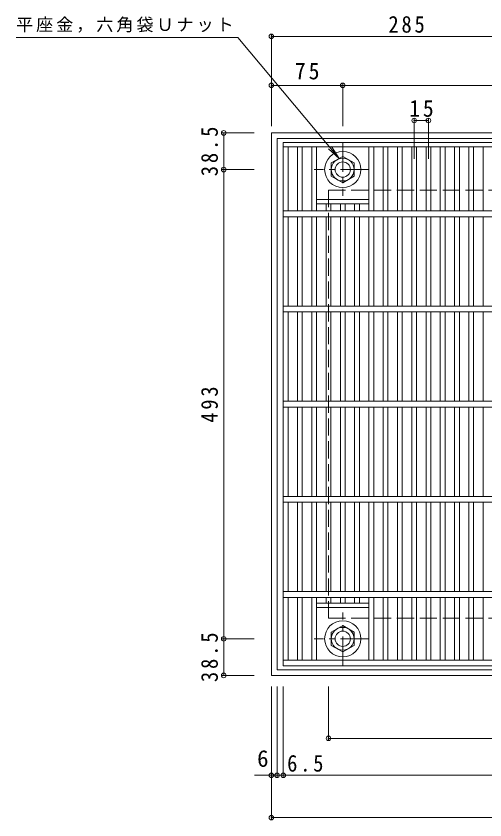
# Model space of a CAD drawing. Units: millimetres at full size, sheet at 1:6. Extents: x -966 to 940, y -829 to 753.
# Drawn here: x -966 to -473, y -221 to 623 of the extents above; entities that cross this region are included whole.
import ezdxf
from ezdxf.enums import TextEntityAlignment as Align

# ---------------------------------------------------------------- set-up
doc = ezdxf.new("R2010")
doc.units = ezdxf.units.MM
doc.header["$LTSCALE"] = 6
doc.header["$PDMODE"] = 32
doc.header["$PDSIZE"] = 4.8
doc.linetypes.add('CHAIN1', pattern=[8, 5, -1, 1, -1])
doc.linetypes.add('DASHED3', pattern=[4, 3, -1])
for name, color, linetype, lineweight in [('E-1', 2, 'Continuous', 9), ('E-2', 3, 'Continuous', 9), ('E-4', 7, 'Continuous', 9), ('E-5', 7, 'Continuous', 9)]:
    doc.layers.add(name, color=color, linetype=linetype, lineweight=lineweight)
doc.styles.add('ＭＳ ゴシック', font='')
doc.styles.get('ＭＳ ゴシック').set_extended_font_data('MS Gothic')

msp = doc.modelspace()

# ---------------------------------------------------------------- linework, layer by layer
at = {"layer": 'E-1'}
for p, q in [((-697.645, 500.386), (-697.645, -69.614)), ((-697.645, 500.386), (-127.645, 500.386)), ((-691.645, 494.386), (-691.645, -63.614)), ((-691.645, 494.386), (-133.645, 494.386)), ((-622.645, 475.742), (-634.645, 468.814)), ((-610.645, 468.814), (-622.645, 475.742)), ((-634.645, 468.814), (-634.645, 454.957)), ((-610.645, 454.957), (-610.645, 468.814)), ((-634.645, 454.957), (-622.645, 448.029)), ((-622.645, 448.029), (-610.645, 454.957)), ((-634.645, -24.185), (-622.645, -17.257)), ((-634.645, -38.041), (-634.645, -24.185)), ((-622.645, -17.257), (-610.645, -24.185)), ((-610.645, -24.185), (-610.645, -38.041)), ((-622.645, -44.97), (-634.645, -38.041)), ((-610.645, -38.041), (-622.645, -44.97)), ((-691.645, -63.614), (-133.645, -63.614)), ((-697.645, -69.614), (-127.645, -69.614))]:
    msp.add_line(p, q, dxfattribs=at)
at = {"layer": 'E-1', "linetype": 'CHAIN1'}
for p, q in [((-622.645, 489.523), (-622.645, 434.249)), ((-595.008, 461.886), (-652.782, 461.886)), ((-622.645, -58.751), (-622.645, -3.477)), ((-595.008, -31.114), (-652.782, -31.114))]:
    msp.add_line(p, q, dxfattribs=at)
at = {"layer": 'E-1', "linetype": 'DASHED3'}
for p, q in [((-637.645, 440.387), (-637.645, -9.615)), ((-637.645, 440.387), (-187.645, 440.387)), ((-637.645, -9.615), (-187.645, -9.615))]:
    msp.add_line(p, q, dxfattribs=at)
at = {"layer": 'E-1'}
for centre, radius in [((-622.645, 461.886), 19), ((-622.645, 461.886), 12), ((-622.645, 461.886), 8), ((-622.645, -31.114), 19), ((-622.645, -31.114), 12), ((-622.645, -31.114), 8)]:
    msp.add_circle(centre, radius, dxfattribs=at)
at = {"layer": 'E-2'}
for p, q in [((-685.145, 490.386), (-685.145, -59.614)), ((-685.145, 490.386), (-140.145, 490.386)), ((-685.145, 485.886), (-140.145, 485.886)), ((-680.145, 418.386), (-680.145, 485.886)), ((-670.145, 418.386), (-670.145, 485.886)), ((-665.145, 418.386), (-665.145, 485.886)), ((-655.145, 418.386), (-655.145, 485.886)), ((-650.145, 418.386), (-650.145, 485.886)), ((-595.145, 418.386), (-595.145, 485.886)), ((-590.145, 418.386), (-590.145, 485.886)), ((-580.145, 418.386), (-580.145, 485.886)), ((-575.145, 418.386), (-575.145, 485.886)), ((-565.145, 418.386), (-565.145, 485.886)), ((-560.145, 418.386), (-560.145, 485.886)), ((-550.145, 418.386), (-550.145, 485.886)), ((-545.145, 418.386), (-545.145, 485.886)), ((-535.145, 418.386), (-535.145, 485.886)), ((-530.145, 418.386), (-530.145, 485.886)), ((-520.145, 418.386), (-520.145, 485.886)), ((-515.145, 418.386), (-515.145, 485.886)), ((-505.145, 418.386), (-505.145, 485.886)), ((-500.145, 418.386), (-500.145, 485.886)), ((-490.145, 418.386), (-490.145, 485.886)), ((-485.145, 418.386), (-485.145, 485.886)), ((-475.145, 418.386), (-475.145, 485.886)), ((-650.145, 430.386), (-595.145, 430.386)), ((-650.145, 425.886), (-595.145, 425.886)), ((-640.145, 418.386), (-640.145, 425.886)), ((-635.145, 418.386), (-635.145, 425.886)), ((-625.145, 418.386), (-625.145, 425.886)), ((-620.145, 418.386), (-620.145, 425.886)), ((-610.145, 418.386), (-610.145, 425.886)), ((-605.145, 418.386), (-605.145, 425.886)), ((-140.145, 418.386), (-685.145, 418.386)), ((-140.145, 412.386), (-685.145, 412.386)), ((-680.145, 318.386), (-680.145, 412.386)), ((-670.145, 318.386), (-670.145, 412.386)), ((-665.145, 318.386), (-665.145, 412.386)), ((-655.145, 318.386), (-655.145, 412.386)), ((-650.145, 318.386), (-650.145, 412.386)), ((-640.145, 318.386), (-640.145, 412.386)), ((-635.145, 318.386), (-635.145, 412.386)), ((-625.145, 318.386), (-625.145, 412.386)), ((-620.145, 318.386), (-620.145, 412.386)), ((-610.145, 318.386), (-610.145, 412.386)), ((-605.145, 318.386), (-605.145, 412.386)), ((-595.145, 318.386), (-595.145, 412.386)), ((-590.145, 318.386), (-590.145, 412.386)), ((-580.145, 318.386), (-580.145, 412.386)), ((-575.145, 318.386), (-575.145, 412.386)), ((-565.145, 318.386), (-565.145, 412.386)), ((-560.145, 318.386), (-560.145, 412.386)), ((-550.145, 318.386), (-550.145, 412.386)), ((-545.145, 318.386), (-545.145, 412.386)), ((-535.145, 318.386), (-535.145, 412.386)), ((-530.145, 318.386), (-530.145, 412.386)), ((-520.145, 318.386), (-520.145, 412.386)), ((-515.145, 318.386), (-515.145, 412.386)), ((-505.145, 318.386), (-505.145, 412.386)), ((-500.145, 318.386), (-500.145, 412.386)), ((-490.145, 318.386), (-490.145, 412.386)), ((-485.145, 318.386), (-485.145, 412.386)), ((-475.145, 318.386), (-475.145, 412.386)), ((-140.145, 318.386), (-685.145, 318.386)), ((-140.145, 312.386), (-685.145, 312.386)), ((-680.145, 218.386), (-680.145, 312.386)), ((-670.145, 218.386), (-670.145, 312.386)), ((-665.145, 218.386), (-665.145, 312.386)), ((-655.145, 218.386), (-655.145, 312.386)), ((-650.145, 218.386), (-650.145, 312.386)), ((-640.145, 218.386), (-640.145, 312.386)), ((-635.145, 218.386), (-635.145, 312.386)), ((-625.145, 218.386), (-625.145, 312.386)), ((-620.145, 218.386), (-620.145, 312.386)), ((-610.145, 218.386), (-610.145, 312.386)), ((-605.145, 218.386), (-605.145, 312.386)), ((-595.145, 218.386), (-595.145, 312.386)), ((-590.145, 218.386), (-590.145, 312.386)), ((-580.145, 218.386), (-580.145, 312.386)), ((-575.145, 218.386), (-575.145, 312.386)), ((-565.145, 218.386), (-565.145, 312.386)), ((-560.145, 218.386), (-560.145, 312.386)), ((-550.145, 218.386), (-550.145, 312.386)), ((-545.145, 218.386), (-545.145, 312.386)), ((-535.145, 218.386), (-535.145, 312.386)), ((-530.145, 218.386), (-530.145, 312.386)), ((-520.145, 218.386), (-520.145, 312.386)), ((-515.145, 218.386), (-515.145, 312.386)), ((-505.145, 218.386), (-505.145, 312.386)), ((-500.145, 218.386), (-500.145, 312.386)), ((-490.145, 218.386), (-490.145, 312.386)), ((-485.145, 218.386), (-485.145, 312.386)), ((-475.145, 218.386), (-475.145, 312.386)), ((-140.145, 218.386), (-685.145, 218.386)), ((-140.145, 212.386), (-685.145, 212.386)), ((-680.145, 118.386), (-680.145, 212.386)), ((-670.145, 118.386), (-670.145, 212.386)), ((-665.145, 118.386), (-665.145, 212.386)), ((-655.145, 118.386), (-655.145, 212.386)), ((-650.145, 118.386), (-650.145, 212.386)), ((-640.145, 118.386), (-640.145, 212.386)), ((-635.145, 118.386), (-635.145, 212.386)), ((-625.145, 118.386), (-625.145, 212.386)), ((-620.145, 118.386), (-620.145, 212.386)), ((-610.145, 118.386), (-610.145, 212.386)), ((-605.145, 118.386), (-605.145, 212.386)), ((-595.145, 118.386), (-595.145, 212.386)), ((-590.145, 118.386), (-590.145, 212.386)), ((-580.145, 118.386), (-580.145, 212.386)), ((-575.145, 118.386), (-575.145, 212.386)), ((-565.145, 118.386), (-565.145, 212.386)), ((-560.145, 118.386), (-560.145, 212.386)), ((-550.145, 118.386), (-550.145, 212.386)), ((-545.145, 118.386), (-545.145, 212.386)), ((-535.145, 118.386), (-535.145, 212.386)), ((-530.145, 118.386), (-530.145, 212.386)), ((-520.145, 118.386), (-520.145, 212.386)), ((-515.145, 118.386), (-515.145, 212.386)), ((-505.145, 118.386), (-505.145, 212.386)), ((-500.145, 118.386), (-500.145, 212.386)), ((-490.145, 118.386), (-490.145, 212.386)), ((-485.145, 118.386), (-485.145, 212.386)), ((-475.145, 118.386), (-475.145, 212.386)), ((-140.145, 118.386), (-685.145, 118.386)), ((-140.145, 112.386), (-685.145, 112.386)), ((-680.145, 18.386), (-680.145, 112.386)), ((-670.145, 18.386), (-670.145, 112.386)), ((-665.145, 18.386), (-665.145, 112.386)), ((-655.145, 18.386), (-655.145, 112.386)), ((-650.145, 18.386), (-650.145, 112.386)), ((-640.145, 18.386), (-640.145, 112.386)), ((-635.145, 18.386), (-635.145, 112.386)), ((-625.145, 18.386), (-625.145, 112.386)), ((-620.145, 18.386), (-620.145, 112.386)), ((-610.145, 18.386), (-610.145, 112.386)), ((-605.145, 18.386), (-605.145, 112.386)), ((-595.145, 18.386), (-595.145, 112.386)), ((-590.145, 18.386), (-590.145, 112.386)), ((-580.145, 18.386), (-580.145, 112.386)), ((-575.145, 18.386), (-575.145, 112.386)), ((-565.145, 18.386), (-565.145, 112.386)), ((-560.145, 18.386), (-560.145, 112.386)), ((-550.145, 18.386), (-550.145, 112.386)), ((-545.145, 18.386), (-545.145, 112.386)), ((-535.145, 18.386), (-535.145, 112.386)), ((-530.145, 18.386), (-530.145, 112.386)), ((-520.145, 18.386), (-520.145, 112.386)), ((-515.145, 18.386), (-515.145, 112.386)), ((-505.145, 18.386), (-505.145, 112.386)), ((-500.145, 18.386), (-500.145, 112.386)), ((-490.145, 18.386), (-490.145, 112.386)), ((-485.145, 18.386), (-485.145, 112.386)), ((-475.145, 18.386), (-475.145, 112.386)), ((-140.145, 18.386), (-685.145, 18.386)), ((-140.145, 12.386), (-685.145, 12.386)), ((-680.145, -53.614), (-680.145, 12.386)), ((-670.145, -53.614), (-670.145, 12.386)), ((-665.145, -53.614), (-665.145, 12.386)), ((-655.145, -53.614), (-655.145, 12.386)), ((-650.145, -53.614), (-650.145, 12.386)), ((-640.145, 6.385), (-640.145, 12.386)), ((-635.145, 6.385), (-635.145, 12.386)), ((-625.145, 6.385), (-625.145, 12.386)), ((-620.145, 6.385), (-620.145, 12.386)), ((-610.145, 6.385), (-610.145, 12.386)), ((-605.145, 6.385), (-605.145, 12.386)), ((-595.145, -53.614), (-595.145, 12.386)), ((-590.145, -53.614), (-590.145, 12.386)), ((-580.145, -53.614), (-580.145, 12.386)), ((-575.145, -53.614), (-575.145, 12.386)), ((-565.145, -53.614), (-565.145, 12.386)), ((-560.145, -53.614), (-560.145, 12.386)), ((-550.145, -53.614), (-550.145, 12.386)), ((-545.145, -53.614), (-545.145, 12.386)), ((-535.145, -53.614), (-535.145, 12.386)), ((-530.145, -53.614), (-530.145, 12.386)), ((-520.145, -53.614), (-520.145, 12.386)), ((-515.145, -53.614), (-515.145, 12.386)), ((-505.145, -53.614), (-505.145, 12.386)), ((-500.145, -53.614), (-500.145, 12.386)), ((-490.145, -53.614), (-490.145, 12.386)), ((-485.145, -53.614), (-485.145, 12.386)), ((-475.145, -53.614), (-475.145, 12.386)), ((-650.145, 6.385), (-595.145, 6.385)), ((-650.145, 1.885), (-595.145, 1.885)), ((-140.145, -53.614), (-685.145, -53.614)), ((-140.145, -59.614), (-685.145, -59.614))]:
    msp.add_line(p, q, dxfattribs=at)
at = {"layer": 'E-4'}
for p, q in [((-697.645, 603.667), (-697.645, 507.523)), ((-697.645, 601.867), (-412.645, 601.867)), ((-697.645, 550.386), (-622.645, 550.386)), ((-622.645, 552.186), (-622.645, 507.523)), ((-622.645, 550.386), (-202.644, 550.386)), ((-547.645, 515.309), (-547.645, 473.109)), ((-532.645, 515.309), (-532.645, 473.109)), ((-547.645, 513.509), (-532.645, 513.509)), ((-749.445, 500.386), (-715.645, 500.386)), ((-747.645, 461.887), (-747.645, 500.386)), ((-749.445, 461.887), (-715.645, 461.887)), ((-747.645, -31.114), (-747.645, 461.887)), ((-749.445, -31.114), (-715.645, -31.114)), ((-747.645, -69.614), (-747.645, -31.114)), ((-749.445, -69.614), (-715.645, -69.614)), ((-697.645, -81.15), (-697.645, -220.847)), ((-691.645, -176.365), (-691.645, -81.15)), ((-685.145, -176.365), (-685.145, -81.15)), ((-637.645, -81.15), (-637.645, -137.553)), ((-637.645, -135.753), (-187.645, -135.753)), ((-715.433, -174.565), (-691.645, -174.565)), ((-697.645, -219.047), (-127.645, -219.047))]:
    msp.add_line(p, q, dxfattribs=at)
msp.add_lwpolyline([(-691.645, -174.565), (-685.145, -174.565), (-140.145, -174.565), (-133.645, -174.565), (-105.817, -174.565)], dxfattribs=at)
for p in [(-697.645, 601.867), (-697.645, 550.386), (-622.645, 550.386), (-547.645, 513.509), (-532.645, 513.509), (-747.645, 500.386), (-747.645, 461.887), (-747.645, -31.114), (-747.645, -69.614), (-637.645, -135.753), (-697.645, -174.565), (-691.645, -174.565), (-685.145, -174.565), (-697.645, -219.047)]:
    msp.add_point(p, dxfattribs=at)
at = {"layer": 'E-5'}
for p, q in [((-732.821, 600.695), (-965.821, 600.695)), ((-626.378, 473.587), (-634.425, 486.246))]:
    msp.add_line(p, q, dxfattribs=at)
msp.add_lwpolyline([(-732.821, 600.695), (-626.378, 473.587), (-637.427, 483.732)], dxfattribs=at)

# ---------------------------------------------------------------- texts
at = {"layer": 'E-4', "color": 2, "style": 'ＭＳ ゴシック'}
msp.add_text('6', height=17.6, dxfattribs=at).set_placement((-712.573, -170.965), align=Align.BOTTOM_LEFT)
at = {"layer": 'E-4', "color": 2, "char_height": 17.6, "attachment_point": 7, "style": 'ＭＳ ゴシック'}
for s, insert in [('\\T1.27;\\W0.9;285', (-574.645, 605.467)), ('\\T1.27;\\W0.95;75', (-672.895, 556.386)), ('\\T1.27;\\W0.95;15', (-552.895, 517.109)), ('\\T1.27;\\W0.9;6.5', (-681.051, -170.965))]:
    msp.add_mtext(s, dxfattribs=dict(at, insert=insert))
at = {"layer": 'E-4', "color": 2, "char_height": 17.6, "attachment_point": 7, "rotation": 90, "style": 'ＭＳ ゴシック'}
for s, insert in [('\\T1.28;\\W0.9;38.5', (-753.645, 454.886)), ('\\T1.27;\\W0.9;493', (-753.645, 195.886)), ('\\T1.28;\\W0.9;38.5', (-753.645, -76.614))]:
    msp.add_mtext(s, dxfattribs=dict(at, insert=insert))
at = {"layer": 'E-5', "insert": (-965.821, 605.695), "char_height": 13.2, "attachment_point": 7, "style": 'ＭＳ ゴシック'}
msp.add_mtext('\\T1.17;平座金，六角袋Ｕナット', dxfattribs=at)

doc.saveas('drawing.dxf')
